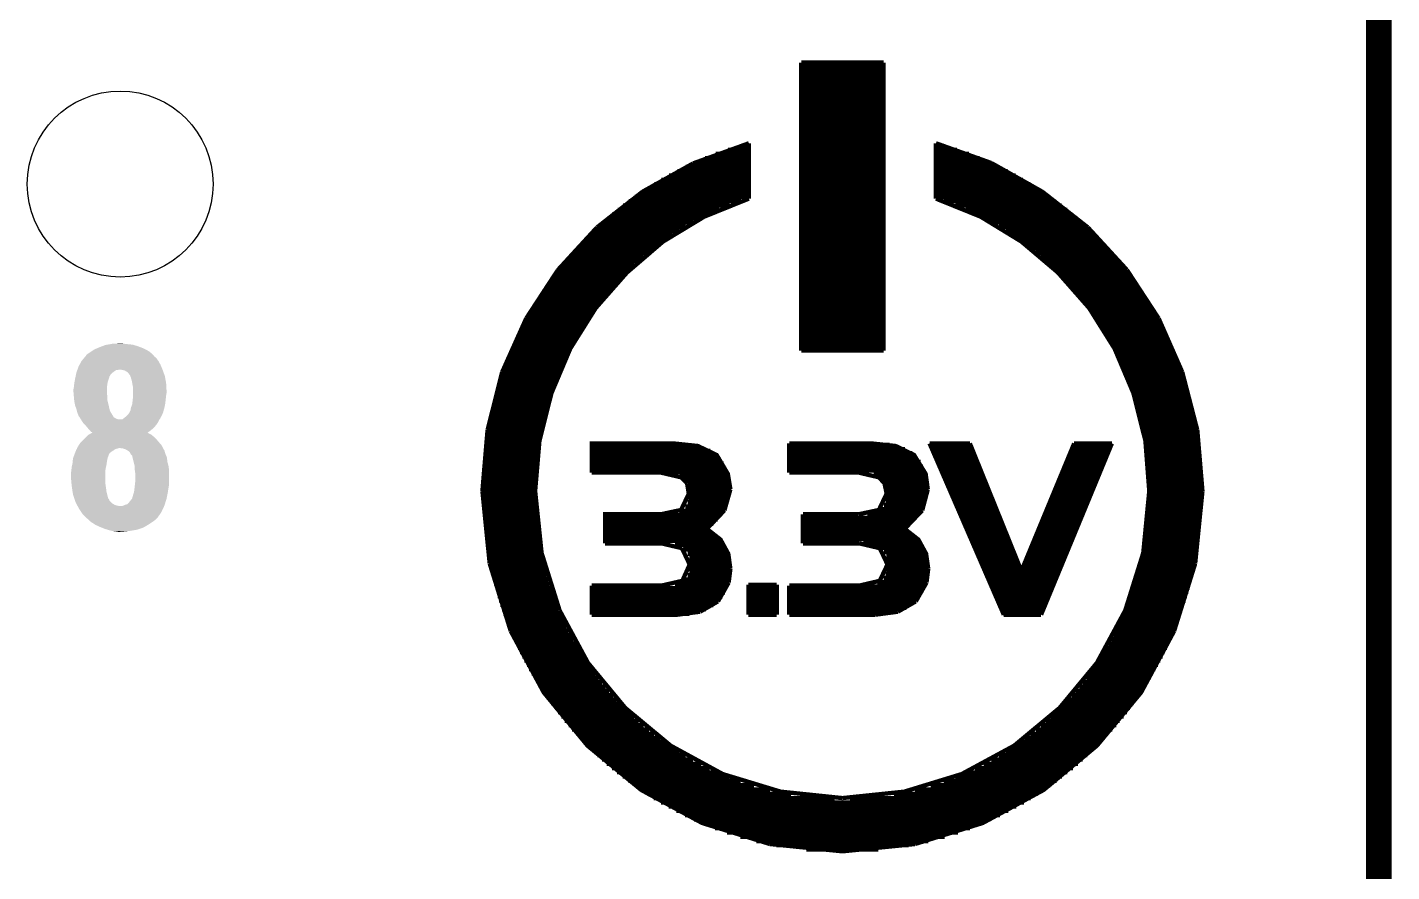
# Model space of a CAD drawing. Extents: x -1.3 to 24.2, y -3.9 to 53.4.
# Drawn here: x 16.13 to 24.21, y 19.13 to 24.13 of the extents above; entities that cross this region are included whole.
import ezdxf

# ---------------------------------------------------------------- set-up
doc = ezdxf.new("R2010")
doc.units = 0
doc.layers.get('0').update_dxf_attribs({"linetype": 'CONTINUOUS'})
for name, color, linetype in [('LIGHT_RANGER_14CLICK_V101_GKO', 10, 'CONTINUOUS'), ('LIGHT_RANGER_14CLICK_V101_GTO', 9, 'CONTINUOUS'), ('LIGHT_RANGER_14CLICK_V101_GTS', 11, 'CONTINUOUS')]:
    doc.layers.add(name, color=color, linetype=linetype)

# ---------------------------------------------------------------- blocks, each defined once
blk = doc.blocks.new('ROUND_46')
blk.add_circle((0, 0), 0.5499)

msp = doc.modelspace()

# ---------------------------------------------------------------- linework, layer by layer
at = {"layer": 'LIGHT_RANGER_14CLICK_V101_GKO', "const_width": 0.1524}
msp.add_lwpolyline([(24.13, -1.27), (24.13, 51.054)], dxfattribs=at)
at = {"layer": 'LIGHT_RANGER_14CLICK_V101_GTO', "const_width": 0.0254}
for points in [[(20.71116, 22.21484), (20.71116, 23.91918)], [(20.71116, 23.91918), (21.19884, 23.91918)], [(20.71116, 23.90902), (21.19884, 23.90902)], [(21.19884, 22.21484), (21.19884, 23.91918)], [(20.71116, 23.88362), (21.19884, 23.88362)], [(20.71116, 23.85822), (21.19884, 23.85822)], [(20.71116, 23.83282), (21.19884, 23.83282)], [(20.71116, 23.80742), (21.19884, 23.80742)], [(20.71116, 23.78202), (21.19884, 23.78202)], [(20.71116, 23.75662), (21.19884, 23.75662)], [(20.71116, 23.73122), (21.19884, 23.73122)], [(20.71116, 23.70582), (21.19884, 23.70582)], [(20.71116, 23.68042), (21.19884, 23.68042)], [(20.71116, 23.65502), (21.19884, 23.65502)], [(20.71116, 23.62962), (21.19884, 23.62962)], [(20.71116, 23.60422), (21.19884, 23.60422)], [(20.71116, 23.57882), (21.19884, 23.57882)], [(20.71116, 23.55342), (21.19884, 23.55342)], [(20.71116, 23.52802), (21.19884, 23.52802)], [(20.71116, 23.50262), (21.19884, 23.50262)], [(20.07108, 23.32228), (20.40128, 23.44166)], [(20.3581, 23.42896), (20.40128, 23.42896)], [(20.40128, 23.114), (20.40128, 23.44166)], [(20.71116, 23.47722), (21.19884, 23.47722)], [(20.71116, 23.45182), (21.19884, 23.45182)], [(20.71116, 23.42642), (21.19884, 23.42642)], [(21.50872, 23.114), (21.50872, 23.44166)], [(21.50872, 23.44166), (21.83638, 23.32482)], [(21.50872, 23.42896), (21.5519, 23.42896)], [(20.08124, 23.32736), (20.40128, 23.32736)], [(20.1422, 23.35276), (20.40128, 23.35276)], [(20.2057, 23.37816), (20.40128, 23.37816)], [(20.27682, 23.40356), (20.40128, 23.40356)], [(20.71116, 23.40102), (21.19884, 23.40102)], [(20.71116, 23.37562), (21.19884, 23.37562)], [(20.71116, 23.35022), (21.19884, 23.35022)], [(21.50872, 23.40356), (21.63318, 23.40356)], [(21.50872, 23.37816), (21.7043, 23.37816)], [(21.50872, 23.35276), (21.7678, 23.35276)], [(21.50872, 23.32736), (21.82622, 23.32736)], [(19.77136, 23.15464), (20.07108, 23.32228)], [(19.92884, 23.25116), (20.40128, 23.25116)], [(19.9771, 23.27656), (20.40128, 23.27656)], [(20.0279, 23.30196), (20.40128, 23.30196)], [(20.71116, 23.32482), (21.19884, 23.32482)], [(20.71116, 23.29942), (21.19884, 23.29942)], [(20.71116, 23.27402), (21.19884, 23.27402)], [(20.71116, 23.24862), (21.19884, 23.24862)], [(21.50872, 23.30196), (21.8821, 23.30196)], [(21.50872, 23.27656), (21.9329, 23.27656)], [(21.50872, 23.25116), (21.98116, 23.25116)], [(21.83638, 23.32482), (22.13864, 23.15464)], [(19.80184, 23.17496), (20.40128, 23.17496)], [(19.84248, 23.20036), (20.40128, 23.20036)], [(19.88312, 23.22576), (20.40128, 23.22576)], [(20.71116, 23.22322), (21.19884, 23.22322)], [(20.71116, 23.19782), (21.19884, 23.19782)], [(20.71116, 23.17242), (21.19884, 23.17242)], [(21.50872, 23.22576), (22.02434, 23.22576)], [(21.50872, 23.20036), (22.06752, 23.20036)], [(21.50872, 23.17496), (22.10816, 23.17496)], [(19.13636, 21.38426), (19.16176, 21.68144), (19.23288, 21.96338), (19.34464, 22.22754), (19.4945, 22.4663), (19.67992, 22.67712), (19.89328, 22.86), (20.13712, 23.00732), (20.40128, 23.114)], [(19.50212, 22.94382), (19.77136, 23.15464)], [(19.69008, 23.09876), (20.35556, 23.09876)], [(19.72564, 23.12416), (20.40128, 23.12416)], [(19.76374, 23.14956), (20.40128, 23.14956)], [(20.71116, 23.14702), (21.19884, 23.14702)], [(20.71116, 23.12162), (21.19884, 23.12162)], [(20.71116, 23.09622), (21.19884, 23.09622)], [(21.50872, 23.14956), (22.14626, 23.14956)], [(21.50872, 23.12416), (22.18436, 23.12416)], [(21.50872, 23.114), (21.77288, 23.00732), (22.01418, 22.86), (22.23008, 22.67712), (22.4155, 22.4663), (22.56536, 22.22754), (22.67712, 21.96338), (22.74824, 21.68144), (22.7711, 21.38426)], [(21.55444, 23.09876), (22.21738, 23.09876)], [(22.13864, 23.15464), (22.40788, 22.94382)], [(19.59356, 23.02256), (20.17014, 23.02256)], [(19.62404, 23.04796), (20.22602, 23.04796)], [(19.65706, 23.07336), (20.28698, 23.07336)], [(20.71116, 23.07082), (21.19884, 23.07082)], [(20.71116, 23.04542), (21.19884, 23.04542)], [(20.71116, 23.02002), (21.19884, 23.02002)], [(21.62302, 23.07336), (22.25294, 23.07336)], [(21.68398, 23.04796), (22.28596, 23.04796)], [(21.73986, 23.02256), (22.31644, 23.02256)], [(19.27098, 22.69236), (19.50212, 22.94382)], [(19.5072, 22.94636), (20.0279, 22.94636)], [(19.53514, 22.97176), (20.07108, 22.97176)], [(19.56308, 22.99716), (20.11934, 22.99716)], [(20.71116, 22.99462), (21.19884, 22.99462)], [(20.71116, 22.96922), (21.19884, 22.96922)], [(20.71116, 22.94382), (21.19884, 22.94382)], [(21.79066, 22.99716), (22.34692, 22.99716)], [(21.83638, 22.97176), (22.37486, 22.97176)], [(21.8821, 22.94636), (22.4028, 22.94636)], [(22.40788, 22.94382), (22.63902, 22.69236)], [(19.40306, 22.84476), (19.8755, 22.84476)], [(19.42846, 22.87016), (19.91106, 22.87016)], [(19.45386, 22.89556), (19.94662, 22.89556)], [(19.47926, 22.92096), (19.98726, 22.92096)], [(20.71116, 22.91842), (21.19884, 22.91842)], [(20.71116, 22.89302), (21.19884, 22.89302)], [(20.71116, 22.86762), (21.19884, 22.86762)], [(20.71116, 22.84222), (21.19884, 22.84222)], [(21.92274, 22.92096), (22.43074, 22.92096)], [(21.96084, 22.89556), (22.45614, 22.89556)], [(21.99894, 22.87016), (22.48154, 22.87016)], [(22.0345, 22.84476), (22.5044, 22.84476)], [(19.33448, 22.76856), (19.77898, 22.76856)], [(19.35734, 22.79396), (19.80946, 22.79396)], [(19.3802, 22.81936), (19.84248, 22.81936)], [(20.71116, 22.81682), (21.19884, 22.81682)], [(20.71116, 22.79142), (21.19884, 22.79142)], [(20.71116, 22.76602), (21.19884, 22.76602)], [(22.06752, 22.81936), (22.5298, 22.81936)], [(22.10054, 22.79396), (22.55266, 22.79396)], [(22.13102, 22.76856), (22.57552, 22.76856)], [(19.08302, 22.40534), (19.27098, 22.69236)], [(19.27352, 22.69236), (19.69516, 22.69236)], [(19.29384, 22.71776), (19.72056, 22.71776)], [(19.31416, 22.74316), (19.75104, 22.74316)], [(20.71116, 22.74062), (21.19884, 22.74062)], [(20.71116, 22.71522), (21.19884, 22.71522)], [(20.71116, 22.68982), (21.19884, 22.68982)], [(22.15896, 22.74316), (22.59584, 22.74316)], [(22.1869, 22.71776), (22.61616, 22.71776)], [(22.21484, 22.69236), (22.63648, 22.69236)], [(22.63902, 22.69236), (22.82698, 22.40534)], [(19.2151, 22.61616), (19.61896, 22.61616)], [(19.23288, 22.64156), (19.64436, 22.64156)], [(19.2532, 22.66696), (19.66976, 22.66696)], [(20.71116, 22.66442), (21.19884, 22.66442)], [(20.71116, 22.63902), (21.19884, 22.63902)], [(20.71116, 22.61362), (21.19884, 22.61362)], [(22.24024, 22.66696), (22.6568, 22.66696)], [(22.26564, 22.64156), (22.67458, 22.64156)], [(22.2885, 22.61616), (22.69236, 22.61616)], [(19.1643, 22.53996), (19.55292, 22.53996)], [(19.17954, 22.56536), (19.57578, 22.56536)], [(19.19732, 22.59076), (19.5961, 22.59076)], [(20.71116, 22.58822), (21.19884, 22.58822)], [(20.71116, 22.56282), (21.19884, 22.56282)], [(20.71116, 22.53742), (21.19884, 22.53742)], [(22.31136, 22.59076), (22.71014, 22.59076)], [(22.33422, 22.56536), (22.72792, 22.56536)], [(22.35708, 22.53996), (22.7457, 22.53996)], [(19.11604, 22.46376), (19.4945, 22.46376)], [(19.13128, 22.48916), (19.51228, 22.48916)], [(19.14652, 22.51456), (19.5326, 22.51456)], [(20.71116, 22.51202), (21.19884, 22.51202)], [(20.71116, 22.48662), (21.19884, 22.48662)], [(20.71116, 22.46122), (21.19884, 22.46122)], [(22.3774, 22.51456), (22.76094, 22.51456)], [(22.39772, 22.48916), (22.77618, 22.48916)], [(22.4155, 22.46376), (22.79142, 22.46376)], [(18.94078, 22.08784), (19.08302, 22.40534)], [(19.06016, 22.36216), (19.42338, 22.36216)], [(19.07286, 22.38756), (19.44116, 22.38756)], [(19.0881, 22.41296), (19.4564, 22.41296)], [(19.1008, 22.43836), (19.47418, 22.43836)], [(20.71116, 22.43582), (21.19884, 22.43582)], [(20.71116, 22.41042), (21.19884, 22.41042)], [(20.71116, 22.38502), (21.19884, 22.38502)], [(20.71116, 22.35962), (21.19884, 22.35962)], [(22.43328, 22.43836), (22.80666, 22.43836)], [(22.45106, 22.41296), (22.8219, 22.41296)], [(22.46884, 22.38756), (22.8346, 22.38756)], [(22.48662, 22.36216), (22.84984, 22.36216)], [(22.82698, 22.40534), (22.96668, 22.08784)], [(19.02206, 22.28596), (19.37766, 22.28596)], [(19.03476, 22.31136), (19.3929, 22.31136)], [(19.04746, 22.33676), (19.40814, 22.33676)], [(20.71116, 22.33422), (21.19884, 22.33422)], [(20.71116, 22.30882), (21.19884, 22.30882)], [(20.71116, 22.28342), (21.19884, 22.28342)], [(22.50186, 22.33676), (22.86254, 22.33676)], [(22.5171, 22.31136), (22.87524, 22.31136)], [(22.53234, 22.28596), (22.8854, 22.28596)], [(18.98904, 22.20976), (19.33702, 22.20976)], [(18.9992, 22.23516), (19.34972, 22.23516)], [(19.0119, 22.26056), (19.36242, 22.26056)], [(20.71116, 22.25802), (21.19884, 22.25802)], [(20.71116, 22.23262), (21.19884, 22.23262)], [(20.71116, 22.21484), (21.19884, 22.21484)], [(22.54758, 22.26056), (22.8981, 22.26056)], [(22.56028, 22.23516), (22.90826, 22.23516)], [(22.57298, 22.20976), (22.92096, 22.20976)], [(18.95856, 22.13356), (19.29892, 22.13356)], [(18.96872, 22.15896), (19.31162, 22.15896)], [(18.97888, 22.18436), (19.32432, 22.18436)], [(22.58568, 22.18436), (22.93112, 22.18436)], [(22.59838, 22.15896), (22.94128, 22.15896)], [(22.61108, 22.13356), (22.95144, 22.13356)], [(18.85442, 21.74494), (18.94078, 22.08784)], [(18.93062, 22.05736), (19.2659, 22.05736)], [(18.94078, 22.08276), (19.27606, 22.08276)], [(18.9484, 22.10816), (19.28876, 22.10816)], [(22.62124, 22.10816), (22.95906, 22.10816)], [(22.6314, 22.08276), (22.96922, 22.08276)], [(22.6441, 22.05736), (22.97684, 22.05736)], [(22.96668, 22.08784), (23.05558, 21.74494)], [(18.90014, 21.95576), (19.23034, 21.95576)], [(18.90776, 21.98116), (19.23796, 21.98116)], [(18.91538, 22.00656), (19.24812, 22.00656)], [(18.923, 22.03196), (19.25574, 22.03196)], [(22.65172, 22.03196), (22.987, 22.03196)], [(22.66188, 22.00656), (22.99462, 22.00656)], [(22.67204, 21.98116), (23.00224, 21.98116)], [(22.67966, 21.95576), (23.00986, 21.95576)], [(18.87982, 21.87956), (19.20494, 21.87956)], [(18.88744, 21.90496), (19.21256, 21.90496)], [(18.89252, 21.93036), (19.22018, 21.93036)], [(22.68728, 21.93036), (23.01494, 21.93036)], [(22.6949, 21.90496), (23.02256, 21.90496)], [(22.70252, 21.87956), (23.02764, 21.87956)], [(18.86458, 21.80336), (19.18716, 21.80336)], [(18.86966, 21.82876), (19.19224, 21.82876)], [(18.87474, 21.85416), (19.19986, 21.85416)], [(22.71014, 21.85416), (23.03526, 21.85416)], [(22.71776, 21.82876), (23.04034, 21.82876)], [(22.72284, 21.80336), (23.04542, 21.80336)], [(18.82394, 21.38426), (18.85442, 21.74494)], [(18.84934, 21.72716), (19.16938, 21.72716)], [(18.85442, 21.75256), (19.17446, 21.75256)], [(18.8595, 21.77796), (19.17954, 21.77796)], [(22.72792, 21.77796), (23.0505, 21.77796)], [(22.73554, 21.75256), (23.05558, 21.75256)], [(22.74062, 21.72716), (23.05812, 21.72716)], [(23.05558, 21.74494), (23.08606, 21.38426)], [(18.83918, 21.65096), (19.15668, 21.65096)], [(18.84172, 21.67636), (19.16176, 21.67636)], [(18.8468, 21.70176), (19.1643, 21.70176)], [(19.47164, 21.49348), (19.47164, 21.6662), (19.95424, 21.6662), (20.09902, 21.65096), (20.21078, 21.59762), (20.27682, 21.48586), (20.29206, 21.39442)], [(19.47164, 21.64842), (20.11172, 21.64842)], [(20.64004, 21.49348), (20.64004, 21.6662)], [(20.64004, 21.6662), (21.12518, 21.6662)], [(20.64004, 21.65858), (21.2344, 21.65858)], [(20.64004, 21.63318), (21.32584, 21.63318)], [(21.12518, 21.6662), (21.26996, 21.65096), (21.37918, 21.59762), (21.44776, 21.48586), (21.46046, 21.39442)], [(21.47062, 21.6662), (21.70938, 21.6662)], [(21.47062, 21.6662), (21.91004, 20.65274)], [(21.47824, 21.64842), (21.717, 21.64842)], [(21.70938, 21.6662), (22.01418, 20.91182), (22.3266, 21.6662)], [(22.13102, 20.65274), (22.55012, 21.6662)], [(22.31898, 21.64842), (22.54504, 21.64842)], [(22.3266, 21.6662), (22.55012, 21.6662)], [(22.74316, 21.70176), (23.0632, 21.70176)], [(22.74824, 21.67636), (23.06574, 21.67636)], [(22.75332, 21.65096), (23.07082, 21.65096)], [(18.83156, 21.57476), (19.14652, 21.57476)], [(18.8341, 21.60016), (19.14906, 21.60016)], [(18.83664, 21.62556), (19.15414, 21.62556)], [(19.47164, 21.62302), (20.17268, 21.62302)], [(19.47164, 21.59762), (20.21078, 21.59762)], [(19.47164, 21.57222), (20.23364, 21.57222)], [(20.64004, 21.60778), (21.36902, 21.60778)], [(20.64004, 21.58238), (21.39696, 21.58238)], [(20.64004, 21.55698), (21.41728, 21.55698)], [(21.4884, 21.62302), (21.72716, 21.62302)], [(21.49856, 21.59762), (21.73732, 21.59762)], [(21.51126, 21.57222), (21.74748, 21.57222)], [(22.28596, 21.57222), (22.51202, 21.57222)], [(22.29612, 21.59762), (22.52218, 21.59762)], [(22.30882, 21.62302), (22.53234, 21.62302)], [(22.75586, 21.62556), (23.07336, 21.62556)], [(22.7584, 21.60016), (23.0759, 21.60016)], [(22.76094, 21.57476), (23.07844, 21.57476)], [(18.82394, 21.47316), (19.1389, 21.47316)], [(18.82648, 21.52396), (19.14398, 21.52396)], [(18.82648, 21.49856), (19.14144, 21.49856)], [(18.82902, 21.54936), (19.14398, 21.54936)], [(19.47164, 21.54682), (20.25142, 21.54682)], [(19.47164, 21.52142), (20.26412, 21.52142)], [(19.47164, 21.49602), (20.27428, 21.49602)], [(19.47164, 21.49348), (19.88058, 21.49348)], [(19.88058, 21.49348), (19.99996, 21.46554)], [(19.99234, 21.47062), (20.2819, 21.47062)], [(20.64004, 21.53158), (21.42998, 21.53158)], [(20.64004, 21.50618), (21.44014, 21.50618)], [(20.64004, 21.49348), (21.05152, 21.49348)], [(21.05152, 21.49348), (21.1709, 21.46554)], [(21.14042, 21.48078), (21.44776, 21.48078)], [(21.52142, 21.54682), (21.75764, 21.54682)], [(21.53158, 21.52142), (21.7678, 21.52142)], [(21.54428, 21.49602), (21.77796, 21.49602)], [(21.55444, 21.47062), (21.78812, 21.47062)], [(22.24532, 21.47062), (22.46884, 21.47062)], [(22.25548, 21.49602), (22.48154, 21.49602)], [(22.26564, 21.52142), (22.4917, 21.52142)], [(22.2758, 21.54682), (22.50186, 21.54682)], [(22.76348, 21.54936), (23.08098, 21.54936)], [(22.76602, 21.52396), (23.08098, 21.52396)], [(22.76856, 21.49856), (23.08352, 21.49856)], [(22.76856, 21.47316), (23.08352, 21.47316)], [(18.82394, 21.44776), (19.1389, 21.44776)], [(18.82394, 21.42236), (19.1389, 21.42236)], [(18.82394, 21.39696), (19.13636, 21.39696)], [(19.99996, 21.46554), (20.03552, 21.42998)], [(20.02536, 21.44522), (20.28698, 21.44522)], [(20.03552, 21.42998), (20.04568, 21.36902)], [(20.03806, 21.41982), (20.28952, 21.41982)], [(20.04314, 21.39442), (20.29206, 21.39442)], [(20.2565, 21.26996), (20.29206, 21.39442)], [(21.1709, 21.46554), (21.20392, 21.42998)], [(21.18614, 21.45538), (21.45538, 21.45538)], [(21.20392, 21.42998), (21.45792, 21.42998)], [(21.20392, 21.42998), (21.21662, 21.36902)], [(21.21408, 21.40458), (21.46046, 21.40458)], [(21.42744, 21.26996), (21.46046, 21.39442)], [(21.5646, 21.44522), (21.79828, 21.44522)], [(21.5773, 21.41982), (21.80844, 21.41982)], [(21.58746, 21.39442), (21.8186, 21.39442)], [(22.2123, 21.39442), (22.43836, 21.39442)], [(22.225, 21.41982), (22.44852, 21.41982)], [(22.23516, 21.44522), (22.45868, 21.44522)], [(22.7711, 21.44776), (23.08606, 21.44776)], [(22.7711, 21.42236), (23.08606, 21.42236)], [(22.7711, 21.39696), (23.08606, 21.39696)], [(18.82394, 21.38426), (18.86712, 20.955)], [(18.82394, 21.37156), (19.13636, 21.37156)], [(18.82394, 21.34616), (19.1389, 21.34616)], [(18.82394, 21.32076), (19.1389, 21.32076)], [(19.13636, 21.38426), (19.17446, 21.0185)], [(19.88058, 21.2471), (19.99996, 21.2725), (20.04568, 21.36902)], [(20.03806, 21.31822), (20.27936, 21.31822)], [(20.04568, 21.36902), (20.28952, 21.36902)], [(20.04568, 21.34362), (20.28698, 21.34362)], [(21.05152, 21.2471), (21.1709, 21.2725), (21.21662, 21.36902)], [(21.21154, 21.32838), (21.45284, 21.32838)], [(21.21662, 21.37918), (21.46046, 21.37918)], [(21.21662, 21.35378), (21.45792, 21.35378)], [(21.59762, 21.36902), (21.82876, 21.36902)], [(21.61032, 21.34362), (21.83892, 21.34362)], [(21.62048, 21.31822), (21.84908, 21.31822)], [(22.18182, 21.31822), (22.40788, 21.31822)], [(22.19198, 21.34362), (22.41804, 21.34362)], [(22.20214, 21.36902), (22.4282, 21.36902)], [(22.73554, 21.0185), (22.7711, 21.38426)], [(22.7711, 21.37156), (23.08606, 21.37156)], [(22.7711, 21.34616), (23.08606, 21.34616)], [(22.7711, 21.32076), (23.08606, 21.32076)], [(23.04288, 20.955), (23.08606, 21.38426)], [(18.82394, 21.29536), (19.1389, 21.29536)], [(18.82648, 21.26996), (19.14144, 21.26996)], [(18.82648, 21.24456), (19.14398, 21.24456)], [(19.55038, 21.07438), (19.55038, 21.2471), (19.88058, 21.2471)], [(19.55038, 21.24202), (20.23618, 21.24202)], [(19.9898, 21.26742), (20.25396, 21.26742)], [(20.02536, 21.29282), (20.2692, 21.29282)], [(20.15236, 21.16074), (20.2565, 21.26996)], [(20.72132, 21.07438), (20.72132, 21.2471)], [(20.72132, 21.2471), (21.05152, 21.2471)], [(21.10232, 21.25218), (21.41474, 21.25218)], [(21.17598, 21.27758), (21.42998, 21.27758)], [(21.20138, 21.30298), (21.44268, 21.30298)], [(21.3233, 21.16074), (21.42744, 21.26996)], [(21.63064, 21.29282), (21.85924, 21.29282)], [(21.64334, 21.26742), (21.8694, 21.26742)], [(21.6535, 21.24202), (21.87956, 21.24202)], [(22.15134, 21.24202), (22.37486, 21.24202)], [(22.1615, 21.26742), (22.38502, 21.26742)], [(22.17166, 21.29282), (22.39518, 21.29282)], [(22.76602, 21.24456), (23.08098, 21.24456)], [(22.76856, 21.29536), (23.08352, 21.29536)], [(22.76856, 21.26996), (23.08352, 21.26996)], [(18.82902, 21.21916), (19.14398, 21.21916)], [(18.83156, 21.19376), (19.14652, 21.19376)], [(18.8341, 21.16836), (19.14906, 21.16836)], [(19.55038, 21.21662), (20.21586, 21.21662)], [(19.55038, 21.19122), (20.19046, 21.19122)], [(19.55038, 21.16582), (20.15998, 21.16582)], [(20.15236, 21.16074), (20.23364, 21.09724), (20.27936, 21.01342), (20.29206, 20.92452)], [(20.72132, 21.22678), (21.39442, 21.22678)], [(20.72132, 21.20138), (21.36902, 21.20138)], [(20.72132, 21.17598), (21.34108, 21.17598)], [(20.72132, 21.15058), (21.33854, 21.15058)], [(21.3233, 21.16074), (21.40458, 21.09724), (21.4503, 21.01342), (21.463, 20.92452)], [(21.66366, 21.21662), (21.88972, 21.21662)], [(21.67636, 21.19122), (21.90242, 21.19122)], [(21.68652, 21.16582), (21.91258, 21.16582)], [(22.11832, 21.16582), (22.34438, 21.16582)], [(22.12848, 21.19122), (22.35454, 21.19122)], [(22.14118, 21.21662), (22.3647, 21.21662)], [(22.7584, 21.16836), (23.0759, 21.16836)], [(22.76094, 21.19376), (23.07844, 21.19376)], [(22.76348, 21.21916), (23.08098, 21.21916)], [(18.83664, 21.14296), (19.15414, 21.14296)], [(18.83918, 21.11756), (19.15668, 21.11756)], [(18.84172, 21.09216), (19.16176, 21.09216)], [(18.8468, 21.06676), (19.1643, 21.06676)], [(19.55038, 21.14042), (20.18284, 21.14042)], [(19.55038, 21.11502), (20.21586, 21.11502)], [(19.55038, 21.08962), (20.24126, 21.08962)], [(19.55038, 21.07438), (19.88566, 21.07438)], [(19.88566, 21.07438), (20.00504, 21.04644)], [(20.72132, 21.12518), (21.3741, 21.12518)], [(20.72132, 21.09978), (21.40204, 21.09978)], [(20.72132, 21.07438), (21.0566, 21.07438)], [(21.0566, 21.07438), (21.17598, 21.04644)], [(21.07946, 21.07438), (21.42236, 21.07438)], [(21.69922, 21.14042), (21.92274, 21.14042)], [(21.70938, 21.11502), (21.9329, 21.11502)], [(21.71954, 21.08962), (21.94306, 21.08962)], [(22.08784, 21.08962), (22.31136, 21.08962)], [(22.098, 21.11502), (22.32152, 21.11502)], [(22.10816, 21.14042), (22.33168, 21.14042)], [(22.74316, 21.06676), (23.0632, 21.06676)], [(22.74824, 21.09216), (23.06574, 21.09216)], [(22.75332, 21.11756), (23.07082, 21.11756)], [(22.75586, 21.14296), (23.07336, 21.14296)], [(18.84934, 21.04136), (19.16938, 21.04136)], [(18.85442, 21.01596), (19.17446, 21.01596)], [(18.8595, 20.99056), (19.17954, 20.99056)], [(19.17446, 21.0185), (19.28114, 20.67814)], [(19.9644, 21.06422), (20.25904, 21.06422)], [(20.00504, 21.04644), (20.05076, 20.94992)], [(20.0152, 21.03882), (20.27174, 21.03882)], [(20.03806, 21.01342), (20.27936, 21.01342)], [(20.04822, 20.98802), (20.28698, 20.98802)], [(21.17344, 21.04898), (21.4376, 21.04898)], [(21.17598, 21.04644), (21.2217, 20.94992)], [(21.20138, 21.02358), (21.44776, 21.02358)], [(21.21408, 20.99818), (21.45538, 20.99818)], [(21.73224, 21.06422), (21.95322, 21.06422)], [(21.7424, 21.03882), (21.96338, 21.03882)], [(21.75256, 21.01342), (21.97354, 21.01342)], [(21.76526, 20.98802), (21.9837, 20.98802)], [(22.04466, 20.98802), (22.26818, 20.98802)], [(22.05736, 21.01342), (22.28088, 21.01342)], [(22.06752, 21.03882), (22.29104, 21.03882)], [(22.07768, 21.06422), (22.3012, 21.06422)], [(22.62886, 20.67814), (22.73554, 21.0185)], [(22.72792, 20.99056), (23.0505, 20.99056)], [(22.73554, 21.01596), (23.05558, 21.01596)], [(22.74062, 21.04136), (23.05812, 21.04136)], [(18.86458, 20.96516), (19.18716, 20.96516)], [(18.86712, 20.955), (18.99158, 20.55622)], [(18.86966, 20.93976), (19.19224, 20.93976)], [(18.87474, 20.91436), (19.19986, 20.91436)], [(19.47164, 20.82546), (19.88566, 20.82546), (20.00758, 20.8534), (20.05076, 20.94992)], [(20.04822, 20.91182), (20.29206, 20.91182)], [(20.05076, 20.96262), (20.28952, 20.96262)], [(20.05076, 20.93722), (20.29206, 20.93722)], [(20.2819, 20.84324), (20.29206, 20.92452)], [(21.0566, 20.82546), (21.17598, 20.8534), (21.2217, 20.94992)], [(21.21916, 20.97278), (21.46046, 20.97278)], [(21.21916, 20.92198), (21.463, 20.92198)], [(21.2217, 20.94738), (21.463, 20.94738)], [(21.45284, 20.84324), (21.463, 20.92452)], [(21.77542, 20.96262), (21.99386, 20.96262)], [(21.78558, 20.93722), (22.00402, 20.93722)], [(21.79828, 20.91182), (22.01418, 20.91182)], [(22.01418, 20.91182), (22.2377, 20.91182)], [(22.02434, 20.93722), (22.24786, 20.93722)], [(22.0345, 20.96262), (22.25802, 20.96262)], [(22.71014, 20.91436), (23.03526, 20.91436)], [(22.71776, 20.93976), (23.04034, 20.93976)], [(22.72284, 20.96516), (23.04542, 20.96516)], [(22.91842, 20.55622), (23.04288, 20.955)], [(18.87982, 20.88896), (19.20494, 20.88896)], [(18.88744, 20.86356), (19.21256, 20.86356)], [(18.89252, 20.83816), (19.22018, 20.83816)], [(19.47164, 20.65274), (19.47164, 20.82546)], [(19.9644, 20.83562), (20.27936, 20.83562)], [(20.01774, 20.86102), (20.28698, 20.86102)], [(20.03806, 20.88642), (20.29206, 20.88642)], [(20.2184, 20.73148), (20.2819, 20.84324)], [(20.39874, 20.83054), (20.56638, 20.83054)], [(20.39874, 20.65274), (20.39874, 20.83054)], [(20.56638, 20.65274), (20.56638, 20.83054)], [(20.64004, 20.65274), (20.64004, 20.82546)], [(20.64004, 20.82546), (21.0566, 20.82546)], [(21.16074, 20.84578), (21.45284, 20.84578)], [(21.19884, 20.87118), (21.45792, 20.87118)], [(21.21154, 20.89658), (21.463, 20.89658)], [(21.38934, 20.73148), (21.45284, 20.84324)], [(21.80844, 20.88642), (22.22754, 20.88642)], [(21.8186, 20.86102), (22.21738, 20.86102)], [(21.8313, 20.83562), (22.20468, 20.83562)], [(22.68728, 20.83816), (23.01494, 20.83816)], [(22.6949, 20.86356), (23.02256, 20.86356)], [(22.70252, 20.88896), (23.02764, 20.88896)], [(18.90014, 20.81276), (19.23034, 20.81276)], [(18.90776, 20.78736), (19.23796, 20.78736)], [(18.91538, 20.76196), (19.24812, 20.76196)], [(19.47164, 20.81022), (20.27174, 20.81022)], [(19.47164, 20.78482), (20.25904, 20.78482)], [(19.47164, 20.75942), (20.2438, 20.75942)], [(20.39874, 20.81022), (20.56638, 20.81022)], [(20.39874, 20.78482), (20.56638, 20.78482)], [(20.39874, 20.75942), (20.56638, 20.75942)], [(20.64004, 20.82038), (21.44522, 20.82038)], [(20.64004, 20.79498), (21.43506, 20.79498)], [(20.64004, 20.76958), (21.41982, 20.76958)], [(20.64004, 20.74418), (21.3995, 20.74418)], [(21.84146, 20.81022), (22.19452, 20.81022)], [(21.85162, 20.78482), (22.18436, 20.78482)], [(21.86432, 20.75942), (22.1742, 20.75942)], [(22.66188, 20.76196), (22.99462, 20.76196)], [(22.67204, 20.78736), (23.00224, 20.78736)], [(22.67966, 20.81276), (23.00986, 20.81276)], [(18.923, 20.73656), (19.25574, 20.73656)], [(18.93062, 20.71116), (19.2659, 20.71116)], [(18.94078, 20.68576), (19.27606, 20.68576)], [(19.28114, 20.67814), (19.44878, 20.36826)], [(19.47164, 20.73402), (20.22094, 20.73402)], [(19.47164, 20.70862), (20.19046, 20.70862)], [(19.47164, 20.68322), (20.14474, 20.68322)], [(19.9771, 20.65274), (20.11172, 20.67052)], [(20.11172, 20.67052), (20.2184, 20.73148)], [(20.39874, 20.73402), (20.56638, 20.73402)], [(20.39874, 20.70862), (20.56638, 20.70862)], [(20.39874, 20.68322), (20.56638, 20.68322)], [(20.64004, 20.71878), (21.37156, 20.71878)], [(20.64004, 20.69338), (21.33346, 20.69338)], [(20.64004, 20.66798), (21.26742, 20.66798)], [(21.14804, 20.65274), (21.28266, 20.67052)], [(21.28266, 20.67052), (21.38934, 20.73148)], [(21.87448, 20.73402), (22.16404, 20.73402)], [(21.88464, 20.70862), (22.15388, 20.70862)], [(21.89734, 20.68322), (22.14372, 20.68322)], [(22.46122, 20.36826), (22.62886, 20.67814)], [(22.6314, 20.68576), (22.96922, 20.68576)], [(22.6441, 20.71116), (22.97684, 20.71116)], [(22.65172, 20.73656), (22.987, 20.73656)], [(18.9484, 20.66036), (19.28876, 20.66036)], [(18.95856, 20.63496), (19.29892, 20.63496)], [(18.96872, 20.60956), (19.31162, 20.60956)], [(18.97888, 20.58416), (19.32178, 20.58416)], [(19.47164, 20.65782), (20.04822, 20.65782)], [(19.47164, 20.65274), (19.9771, 20.65274)], [(20.39874, 20.65782), (20.56638, 20.65782)], [(20.39874, 20.65274), (20.56638, 20.65274)], [(20.64004, 20.65274), (21.14804, 20.65274)], [(21.9075, 20.65782), (22.13102, 20.65782)], [(21.91004, 20.65274), (22.13102, 20.65274)], [(22.58568, 20.58416), (22.93112, 20.58416)], [(22.59838, 20.60956), (22.94128, 20.60956)], [(22.61108, 20.63496), (22.95144, 20.63496)], [(22.62124, 20.66036), (22.95906, 20.66036)], [(18.98904, 20.55876), (19.33448, 20.55876)], [(18.99158, 20.55622), (19.18716, 20.193), (19.44624, 19.87804), (19.76374, 19.61642), (20.12442, 19.42084), (20.52574, 19.29638)], [(18.9992, 20.53336), (19.34972, 20.53336)], [(19.0119, 20.50796), (19.36242, 20.50796)], [(21.38426, 19.29638), (21.78558, 19.42084), (22.14626, 19.61642), (22.46122, 19.87804), (22.72284, 20.193), (22.91842, 20.55622)], [(22.54758, 20.50796), (22.8981, 20.50796)], [(22.56028, 20.53336), (22.9108, 20.53336)], [(22.57298, 20.55876), (22.92096, 20.55876)], [(19.02206, 20.48256), (19.37766, 20.48256)], [(19.03476, 20.45716), (19.3929, 20.45716)], [(19.04746, 20.43176), (19.40814, 20.43176)], [(22.50186, 20.43176), (22.86254, 20.43176)], [(22.5171, 20.45716), (22.87524, 20.45716)], [(22.53234, 20.48256), (22.88794, 20.48256)], [(19.06016, 20.40636), (19.42338, 20.40636)], [(19.07286, 20.38096), (19.43862, 20.38096)], [(19.0881, 20.35556), (19.4564, 20.35556)], [(19.44878, 20.36826), (19.66976, 20.10156)], [(22.24024, 20.10156), (22.46122, 20.36826)], [(22.4536, 20.35556), (22.8219, 20.35556)], [(22.46884, 20.38096), (22.83714, 20.38096)], [(22.48662, 20.40636), (22.84984, 20.40636)], [(19.1008, 20.33016), (19.47418, 20.33016)], [(19.11604, 20.30476), (19.49196, 20.30476)], [(19.13128, 20.27936), (19.51228, 20.27936)], [(22.39772, 20.27936), (22.77872, 20.27936)], [(22.4155, 20.30476), (22.79396, 20.30476)], [(22.43582, 20.33016), (22.80666, 20.33016)], [(19.14652, 20.25396), (19.5326, 20.25396)], [(19.1643, 20.22856), (19.55292, 20.22856)], [(19.17954, 20.20316), (19.57324, 20.20316)], [(19.19732, 20.17776), (19.5961, 20.17776)], [(22.3139, 20.17776), (22.71268, 20.17776)], [(22.33422, 20.20316), (22.73046, 20.20316)], [(22.35708, 20.22856), (22.7457, 20.22856)], [(22.3774, 20.25396), (22.76094, 20.25396)], [(19.2151, 20.15236), (19.61896, 20.15236)], [(19.23288, 20.12696), (19.64436, 20.12696)], [(19.2532, 20.10156), (19.66722, 20.10156)], [(19.66976, 20.10156), (19.939, 19.87804)], [(21.971, 19.87804), (22.24024, 20.10156)], [(22.24024, 20.10156), (22.6568, 20.10156)], [(22.26564, 20.12696), (22.67712, 20.12696)], [(22.2885, 20.15236), (22.6949, 20.15236)], [(19.27098, 20.07616), (19.69516, 20.07616)], [(19.2913, 20.05076), (19.72056, 20.05076)], [(19.31162, 20.02536), (19.7485, 20.02536)], [(22.15896, 20.02536), (22.59584, 20.02536)], [(22.1869, 20.05076), (22.6187, 20.05076)], [(22.21484, 20.07616), (22.63902, 20.07616)], [(19.33448, 19.99996), (19.77898, 19.99996)], [(19.3548, 19.97456), (19.80946, 19.97456)], [(19.37766, 19.94916), (19.83994, 19.94916)], [(22.06752, 19.94916), (22.5298, 19.94916)], [(22.10054, 19.97456), (22.55266, 19.97456)], [(22.13102, 19.99996), (22.57552, 19.99996)], [(19.40306, 19.92376), (19.8755, 19.92376)], [(19.42592, 19.89836), (19.91106, 19.89836)], [(19.45132, 19.87296), (19.94662, 19.87296)], [(19.939, 19.87804), (20.24634, 19.7104)], [(21.66112, 19.7104), (21.971, 19.87804)], [(21.96338, 19.87296), (22.45868, 19.87296)], [(21.99894, 19.89836), (22.48408, 19.89836)], [(22.0345, 19.92376), (22.50694, 19.92376)], [(19.47672, 19.84756), (19.98726, 19.84756)], [(19.50466, 19.82216), (20.0279, 19.82216)], [(19.5326, 19.79676), (20.07108, 19.79676)], [(21.83638, 19.79676), (22.3774, 19.79676)], [(21.8821, 19.82216), (22.40534, 19.82216)], [(21.92274, 19.84756), (22.43074, 19.84756)], [(19.56054, 19.77136), (20.11934, 19.77136)], [(19.59102, 19.74596), (20.17014, 19.74596)], [(19.6215, 19.72056), (20.22602, 19.72056)], [(19.65452, 19.69516), (20.28698, 19.69516)], [(20.24634, 19.7104), (20.58924, 19.60626)], [(21.32076, 19.60626), (21.66112, 19.7104)], [(21.62302, 19.69516), (22.25548, 19.69516)], [(21.68398, 19.72056), (22.28596, 19.72056)], [(21.73986, 19.74596), (22.31898, 19.74596)], [(21.79066, 19.77136), (22.34946, 19.77136)], [(19.68754, 19.66976), (20.35302, 19.66976)], [(19.7231, 19.64436), (20.43176, 19.64436)], [(19.75866, 19.61896), (20.52574, 19.61896)], [(21.38426, 19.61896), (22.1488, 19.61896)], [(21.47824, 19.64436), (22.1869, 19.64436)], [(21.55444, 19.66976), (22.22246, 19.66976)], [(19.7993, 19.59356), (20.6502, 19.59356)], [(19.8374, 19.56816), (20.90928, 19.56816)], [(19.88058, 19.54276), (22.02942, 19.54276)], [(20.58924, 19.60626), (20.955, 19.56816)], [(20.955, 19.56816), (21.32076, 19.60626)], [(21.00072, 19.56816), (22.07006, 19.56816)], [(21.2598, 19.59356), (22.1107, 19.59356)], [(19.9263, 19.51736), (21.9837, 19.51736)], [(19.97202, 19.49196), (21.93798, 19.49196)], [(20.02282, 19.46656), (21.88718, 19.46656)], [(20.07616, 19.44116), (21.8313, 19.44116)], [(20.13712, 19.41576), (21.77288, 19.41576)], [(20.20062, 19.39036), (21.70938, 19.39036)], [(20.27174, 19.36496), (21.63826, 19.36496)], [(20.35048, 19.33956), (21.55952, 19.33956)], [(20.44446, 19.31416), (21.463, 19.31416)], [(20.52574, 19.29638), (20.955, 19.2532), (21.38426, 19.29638)], [(20.56384, 19.28876), (21.34616, 19.28876)], [(20.74164, 19.26336), (21.16836, 19.26336)]]:
    msp.add_lwpolyline(points, dxfattribs=at)
at = {"layer": 'LIGHT_RANGER_14CLICK_V101_GTO'}
for points in [[(16.48968, 22.19706), (16.508726, 22.209758), (16.866868, 22.19706), (16.852898, 22.209758)], [(16.508726, 22.209758), (16.527778, 22.22246), (16.852898, 22.209758), (16.829316, 22.22246)], [(16.527778, 22.22246), (16.53997, 22.22754), (16.829316, 22.22246), (16.819882, 22.22754)], [(16.53997, 22.22754), (16.55826, 22.23516), (16.819882, 22.22754), (16.800072, 22.23516)], [(16.55826, 22.23516), (16.571474, 22.240242), (16.800072, 22.23516), (16.78686, 22.240242)], [(16.571474, 22.240242), (16.591282, 22.24786), (16.78686, 22.240242), (16.7621, 22.24786)], [(16.591282, 22.24786), (16.605674, 22.2504), (16.7621, 22.24786), (16.753842, 22.2504)], [(16.605674, 22.2504), (16.620066, 22.25294), (16.753842, 22.2504), (16.7259, 22.25294)], [(16.620066, 22.25294), (16.63446, 22.25548), (16.7259, 22.25294), (16.703042, 22.25548)], [(16.63446, 22.25548), (16.680178, 22.25802), (16.703042, 22.25548), (16.692882, 22.25802)], [(16.4338, 22.120862), (16.43927, 22.13102), (16.923174, 22.120862), (16.91894, 22.13102)], [(16.43927, 22.13102), (16.45158, 22.153876), (16.91894, 22.13102), (16.906246, 22.153876)], [(16.45158, 22.153876), (16.451582, 22.15388), (16.906246, 22.153876), (16.906242, 22.15388)], [(16.451582, 22.15388), (16.466394, 22.171658), (16.906242, 22.15388), (16.893542, 22.171658)], [(16.466394, 22.171658), (16.472746, 22.179282), (16.893542, 22.171658), (16.883384, 22.179282)], [(16.472746, 22.179282), (16.476974, 22.184356), (16.883384, 22.179282), (16.880842, 22.184356)], [(16.476974, 22.184356), (16.476982, 22.184364), (16.880842, 22.184356), (16.880834, 22.184364)], [(16.476982, 22.184364), (16.479524, 22.189438), (16.880834, 22.184364), (16.875252, 22.189438)], [(16.479524, 22.189438), (16.48968, 22.19706), (16.875252, 22.189438), (16.866868, 22.19706)], [(16.409784, 22.029422), (16.41348, 22.04974), (16.606522, 22.029422), (16.61329, 22.04974)], [(16.41348, 22.04974), (16.414024, 22.05228), (16.61329, 22.04974), (16.614138, 22.05228)], [(16.414024, 22.05228), (16.416202, 22.062442), (16.614138, 22.05228), (16.616684, 22.062442)], [(16.416202, 22.062442), (16.416746, 22.064986), (16.616684, 22.062442), (16.61922, 22.064986)], [(16.416746, 22.064986), (16.41729, 22.067524), (16.61922, 22.064986), (16.619224, 22.067524)], [(16.41729, 22.067524), (16.420012, 22.080222), (16.619224, 22.067524), (16.629382, 22.080222)], [(16.420012, 22.080222), (16.421102, 22.0853), (16.629382, 22.080222), (16.636152, 22.0853)], [(16.421102, 22.0853), (16.424728, 22.09546), (16.636152, 22.0853), (16.6497, 22.09546)], [(16.424728, 22.09546), (16.426542, 22.10054), (16.6497, 22.09546), (16.657324, 22.10054)], [(16.426542, 22.10054), (16.426544, 22.100542), (16.657324, 22.10054), (16.667482, 22.100542)], [(16.426544, 22.100542), (16.42745, 22.10308), (16.667482, 22.100542), (16.675104, 22.10308)], [(16.42745, 22.10308), (16.4338, 22.120862), (16.930582, 22.10308), (16.923174, 22.120862)], [(16.69288, 22.10054), (16.680178, 22.10308), (16.93164, 22.10054), (16.930582, 22.10308)], [(16.705582, 22.098), (16.69288, 22.10054), (16.932548, 22.098), (16.93164, 22.10054)], [(16.72336, 22.087836), (16.705582, 22.098), (16.936178, 22.087836), (16.932548, 22.098)], [(16.73352, 22.07514), (16.72336, 22.087836), (16.940712, 22.07514), (16.936178, 22.087836)], [(16.7386, 22.070054), (16.73352, 22.07514), (16.942528, 22.070054), (16.940712, 22.07514)], [(16.738602, 22.067516), (16.7386, 22.070054), (16.943434, 22.067516), (16.942528, 22.070054)], [(16.739618, 22.064978), (16.738602, 22.067516), (16.94434, 22.064978), (16.943434, 22.067516)], [(16.743682, 22.05482), (16.739618, 22.064978), (16.946246, 22.05482), (16.94434, 22.064978)], [(16.74876, 22.037042), (16.743682, 22.05482), (16.94958, 22.037042), (16.946246, 22.05482)], [(16.40332, 21.986242), (16.40535, 21.9964), (16.60144, 21.986242), (16.60144, 21.9964)], [(16.40332, 21.973538), (16.40332, 21.986242), (16.60144, 21.973538), (16.60144, 21.986242)], [(16.40438, 21.960842), (16.40332, 21.973538), (16.60144, 21.960842), (16.60144, 21.973538)], [(16.40535, 21.9964), (16.40586, 21.99894), (16.60144, 21.9964), (16.601802, 21.99894)], [(16.40586, 21.99894), (16.407552, 22.01418), (16.601802, 21.99894), (16.60398, 22.01418)], [(16.407552, 22.01418), (16.4084, 22.0218), (16.60398, 22.01418), (16.60525, 22.0218)], [(16.4084, 22.0218), (16.409784, 22.029422), (16.60525, 22.0218), (16.606522, 22.029422)], [(16.75107, 22.02434), (16.74876, 22.037042), (16.95196, 22.02434), (16.94958, 22.037042)], [(16.75384, 22.0091), (16.75107, 22.02434), (16.952808, 22.0091), (16.95196, 22.02434)], [(16.75638, 21.996398), (16.75384, 22.0091), (16.953514, 21.996398), (16.952808, 22.0091)], [(16.75638, 21.978622), (16.75638, 21.996398), (16.9545, 21.978622), (16.953514, 21.996398)], [(16.75638, 21.963378), (16.75638, 21.978622), (16.9545, 21.963378), (16.9545, 21.978622)], [(16.405438, 21.948142), (16.40438, 21.960842), (16.60398, 21.948142), (16.60144, 21.960842)], [(16.40586, 21.94306), (16.405438, 21.948142), (16.60398, 21.94306), (16.60398, 21.948142)], [(16.407708, 21.922742), (16.40586, 21.94306), (16.60398, 21.922742), (16.60398, 21.94306)], [(16.4084, 21.91512), (16.407708, 21.922742), (16.605886, 21.91512), (16.60398, 21.922742)], [(16.412974, 21.89226), (16.4084, 21.91512), (16.6116, 21.89226), (16.605886, 21.91512)], [(16.41348, 21.889722), (16.412974, 21.89226), (16.612186, 21.889722), (16.6116, 21.89226)], [(16.421098, 21.869402), (16.41348, 21.889722), (16.616874, 21.869402), (16.612186, 21.889722)], [(16.74368, 21.87702), (16.751298, 21.897336), (16.9418, 21.87702), (16.945862, 21.897336)], [(16.751298, 21.897336), (16.751862, 21.902422), (16.945862, 21.897336), (16.94688, 21.902422)], [(16.751862, 21.902422), (16.75384, 21.9202), (16.94688, 21.902422), (16.948854, 21.9202)], [(16.75384, 21.9202), (16.75638, 21.9456), (16.948854, 21.9202), (16.951676, 21.9456)], [(16.75638, 21.948142), (16.75638, 21.963378), (16.95196, 21.948142), (16.9545, 21.963378)], [(16.75638, 21.9456), (16.75638, 21.948142), (16.951676, 21.9456), (16.95196, 21.948142)], [(16.42364, 21.859242), (16.421098, 21.869402), (16.619218, 21.859242), (16.616874, 21.869402)], [(16.42618, 21.849082), (16.42364, 21.859242), (16.625314, 21.849082), (16.619218, 21.859242)], [(16.43126, 21.83638), (16.42618, 21.849082), (16.632936, 21.83638), (16.625314, 21.849082)], [(16.4338, 21.828764), (16.43126, 21.83638), (16.637506, 21.828764), (16.632936, 21.83638)], [(16.436338, 21.826222), (16.4338, 21.828764), (16.63903, 21.826222), (16.637506, 21.828764)], [(16.439512, 21.821144), (16.436338, 21.826222), (16.642076, 21.821144), (16.63903, 21.826222)], [(16.444278, 21.81352), (16.439512, 21.821144), (16.654778, 21.81352), (16.642076, 21.821144)], [(16.447452, 21.808442), (16.444278, 21.81352), (16.667476, 21.808442), (16.654778, 21.81352)], [(16.447454, 21.80844), (16.447452, 21.808442), (16.692876, 21.80844), (16.667476, 21.808442)], [(16.449042, 21.805898), (16.447454, 21.80844), (16.91132, 21.805898), (16.913224, 21.80844)], [(16.458568, 21.790658), (16.449042, 21.805898), (16.903698, 21.790658), (16.91132, 21.805898)], [(16.692876, 21.80844), (16.703036, 21.816058), (16.913224, 21.80844), (16.918938, 21.816058)], [(16.703036, 21.816058), (16.70304, 21.81606), (16.918938, 21.816058), (16.918938, 21.81606)], [(16.70304, 21.81606), (16.712178, 21.823676), (16.918938, 21.81606), (16.92148, 21.823676)], [(16.712178, 21.823676), (16.715234, 21.826222), (16.92148, 21.823676), (16.924018, 21.826222)], [(16.715234, 21.826222), (16.71828, 21.82876), (16.924018, 21.826222), (16.925146, 21.82876)], [(16.71828, 21.82876), (16.725898, 21.83638), (16.925146, 21.82876), (16.928534, 21.83638)], [(16.725898, 21.83638), (16.733518, 21.84654), (16.928534, 21.83638), (16.93305, 21.84654)], [(16.733518, 21.84654), (16.734786, 21.849078), (16.93305, 21.84654), (16.93418, 21.849078)], [(16.734786, 21.849078), (16.741138, 21.861778), (16.93418, 21.849078), (16.937642, 21.861778)], [(16.741138, 21.861778), (16.74368, 21.877018), (16.937642, 21.861778), (16.941798, 21.877018)], [(16.74368, 21.877018), (16.74368, 21.87702), (16.941798, 21.877018), (16.9418, 21.87702)], [(16.46174, 21.785582), (16.458568, 21.790658), (16.900314, 21.785582), (16.903698, 21.790658)], [(16.471904, 21.775418), (16.46174, 21.785582), (16.89354, 21.775418), (16.900314, 21.785582)], [(16.476982, 21.770338), (16.471904, 21.775418), (16.889184, 21.770338), (16.89354, 21.775418)], [(16.487566, 21.757638), (16.476982, 21.770338), (16.878298, 21.757638), (16.889184, 21.770338)], [(16.48968, 21.7551), (16.487566, 21.757638), (16.875252, 21.7551), (16.878298, 21.757638)], [(16.499838, 21.74494), (16.48968, 21.7551), (16.86306, 21.74494), (16.875252, 21.7551)], [(16.492222, 21.717002), (16.51048, 21.727158), (16.865594, 21.717002), (16.845284, 21.727158)], [(16.50746, 21.734784), (16.499838, 21.74494), (16.849548, 21.734784), (16.86306, 21.74494)], [(16.515062, 21.732244), (16.50746, 21.734784), (16.84617, 21.732244), (16.849548, 21.734784)], [(16.51048, 21.727158), (16.515014, 21.72968), (16.845284, 21.727158), (16.84276, 21.72968)], [(16.515014, 21.72968), (16.51508, 21.729716), (16.84276, 21.72968), (16.842806, 21.729716)], [(16.51508, 21.729716), (16.515062, 21.732244), (16.842806, 21.729716), (16.84617, 21.732244)], [(16.42618, 21.640802), (16.433794, 21.653496), (16.932912, 21.640802), (16.926562, 21.653496)], [(16.433794, 21.653496), (16.433798, 21.6535), (16.926562, 21.653496), (16.92656, 21.6535)], [(16.433798, 21.6535), (16.443962, 21.668742), (16.92656, 21.6535), (16.913496, 21.668742)], [(16.443962, 21.668742), (16.4465, 21.67128), (16.913496, 21.668742), (16.91132, 21.67128)], [(16.4465, 21.67128), (16.46682, 21.6916), (16.91132, 21.67128), (16.89354, 21.6916)], [(16.46682, 21.6916), (16.479522, 21.704302), (16.89354, 21.6916), (16.880838, 21.704302)], [(16.479522, 21.704302), (16.49222, 21.717), (16.880838, 21.704302), (16.865596, 21.717)], [(16.49222, 21.717), (16.492222, 21.717002), (16.865596, 21.717), (16.865594, 21.717002)], [(16.398932, 21.556978), (16.400782, 21.577302), (16.60144, 21.556978), (16.605504, 21.577302)], [(16.400782, 21.577302), (16.402628, 21.582382), (16.605504, 21.577302), (16.606522, 21.582382)], [(16.402628, 21.582382), (16.404476, 21.587464), (16.606522, 21.582382), (16.60906, 21.587464)], [(16.404476, 21.587464), (16.4054, 21.590004), (16.60906, 21.587464), (16.609062, 21.590004)], [(16.4054, 21.590004), (16.41094, 21.60524), (16.609062, 21.590004), (16.615594, 21.60524)], [(16.41094, 21.60524), (16.411956, 21.607782), (16.615594, 21.60524), (16.616684, 21.607782)], [(16.411956, 21.607782), (16.416022, 21.617942), (16.616684, 21.607782), (16.629382, 21.617942)], [(16.416022, 21.617942), (16.41907, 21.62556), (16.629382, 21.617942), (16.64208, 21.62556)], [(16.41907, 21.62556), (16.421104, 21.630638), (16.64208, 21.62556), (16.64885, 21.630638)], [(16.421104, 21.630638), (16.423638, 21.633182), (16.64885, 21.630638), (16.652242, 21.633182)], [(16.423638, 21.633182), (16.42364, 21.633184), (16.652242, 21.633182), (16.65225, 21.633184)], [(16.42364, 21.633184), (16.424486, 21.635722), (16.65225, 21.633184), (16.66494, 21.635722)], [(16.424486, 21.635722), (16.425332, 21.63826), (16.66494, 21.635722), (16.672564, 21.63826)], [(16.425332, 21.63826), (16.42618, 21.640802), (16.934182, 21.63826), (16.932912, 21.640802)], [(16.697962, 21.635718), (16.680178, 21.63826), (16.935454, 21.635718), (16.934182, 21.63826)], [(16.713202, 21.63064), (16.697962, 21.635718), (16.937994, 21.63064), (16.935454, 21.635718)], [(16.717432, 21.628102), (16.713202, 21.63064), (16.939262, 21.628102), (16.937994, 21.63064)], [(16.721678, 21.625554), (16.717432, 21.628102), (16.941802, 21.625554), (16.939262, 21.628102)], [(16.7259, 21.62302), (16.721678, 21.625554), (16.942436, 21.62302), (16.941802, 21.625554)], [(16.736052, 21.615402), (16.7259, 21.62302), (16.94434, 21.615402), (16.942436, 21.62302)], [(16.736062, 21.615394), (16.736052, 21.615402), (16.944344, 21.615394), (16.94434, 21.615402)], [(16.741142, 21.605238), (16.736062, 21.615394), (16.947728, 21.605238), (16.944344, 21.615394)], [(16.744526, 21.600162), (16.741142, 21.605238), (16.94942, 21.600162), (16.947728, 21.605238)], [(16.746222, 21.597618), (16.744526, 21.600162), (16.95051, 21.597618), (16.94942, 21.600162)], [(16.7513, 21.592534), (16.746222, 21.597618), (16.95269, 21.592534), (16.95051, 21.597618)], [(16.7513, 21.589998), (16.7513, 21.592534), (16.953776, 21.589998), (16.95269, 21.592534)], [(16.753206, 21.582376), (16.7513, 21.589998), (16.95704, 21.582376), (16.953776, 21.589998)], [(16.759556, 21.556978), (16.753206, 21.582376), (16.95958, 21.556978), (16.95704, 21.582376)], [(16.38808, 21.48586), (16.389168, 21.49348), (16.59128, 21.48586), (16.59128, 21.49348)], [(16.38808, 21.470618), (16.38808, 21.48586), (16.59128, 21.470618), (16.59128, 21.48586)], [(16.389168, 21.49348), (16.39062, 21.50364), (16.59128, 21.49348), (16.592408, 21.50364)], [(16.39062, 21.50364), (16.39203, 21.51634), (16.592408, 21.50364), (16.59382, 21.51634)], [(16.39203, 21.51634), (16.39316, 21.5265), (16.59382, 21.51634), (16.596076, 21.5265)], [(16.39316, 21.5265), (16.39598, 21.5392), (16.596076, 21.5265), (16.5989, 21.5392)], [(16.39598, 21.5392), (16.39824, 21.549362), (16.5989, 21.5392), (16.60035, 21.549362)], [(16.39824, 21.549362), (16.398932, 21.556978), (16.60035, 21.549362), (16.60144, 21.556978)], [(16.76654, 21.529038), (16.759556, 21.556978), (16.9672, 21.529038), (16.95958, 21.556978)], [(16.76654, 21.50872), (16.76654, 21.529038), (16.968764, 21.50872), (16.9672, 21.529038)], [(16.768354, 21.496022), (16.76654, 21.50872), (16.96974, 21.496022), (16.968764, 21.50872)], [(16.76908, 21.490938), (16.768354, 21.496022), (16.96974, 21.490938), (16.96974, 21.496022)], [(16.76908, 21.4376), (16.76908, 21.490938), (16.96974, 21.4376), (16.96974, 21.490938)], [(16.391082, 21.437602), (16.38808, 21.470618), (16.59128, 21.437602), (16.59128, 21.470618)], [(16.39316, 21.41474), (16.391082, 21.437602), (16.594546, 21.41474), (16.59128, 21.437602)], [(16.395066, 21.40204), (16.39316, 21.41474), (16.59636, 21.40204), (16.594546, 21.41474)], [(16.398114, 21.381722), (16.395066, 21.40204), (16.5989, 21.381722), (16.59636, 21.40204)], [(16.764, 21.39188), (16.765974, 21.40966), (16.964464, 21.39188), (16.9672, 21.40966)], [(16.765974, 21.40966), (16.767668, 21.424898), (16.9672, 21.40966), (16.96974, 21.424898)], [(16.767668, 21.424898), (16.76908, 21.4376), (16.96974, 21.424898), (16.96974, 21.4376)], [(16.40078, 21.363942), (16.398114, 21.381722), (16.603346, 21.363942), (16.5989, 21.381722)], [(16.4084, 21.341086), (16.40078, 21.363942), (16.609058, 21.341086), (16.603346, 21.363942)], [(16.410094, 21.336002), (16.4084, 21.341086), (16.614136, 21.336002), (16.609058, 21.341086)], [(16.412634, 21.328384), (16.410094, 21.336002), (16.61668, 21.328384), (16.614136, 21.336002)], [(16.41602, 21.318222), (16.412634, 21.328384), (16.62684, 21.318222), (16.61668, 21.328384)], [(16.73098, 21.31568), (16.749264, 21.338538), (16.947356, 21.31568), (16.9545, 21.338538)], [(16.749264, 21.338538), (16.751296, 21.341076), (16.9545, 21.338538), (16.955006, 21.341076)], [(16.751296, 21.341076), (16.7513, 21.343616), (16.955006, 21.341076), (16.955514, 21.343616)], [(16.7513, 21.343616), (16.75384, 21.351242), (16.955514, 21.343616), (16.95704, 21.351242)], [(16.75384, 21.351242), (16.756382, 21.3614), (16.95704, 21.351242), (16.959072, 21.3614)], [(16.756382, 21.3614), (16.761458, 21.376638), (16.959072, 21.3614), (16.962118, 21.376638)], [(16.761458, 21.37664), (16.764, 21.39188), (16.96212, 21.37664), (16.964464, 21.39188)], [(16.761458, 21.376638), (16.761458, 21.37664), (16.962118, 21.376638), (16.96212, 21.37664)], [(16.420084, 21.310602), (16.41602, 21.318222), (16.634458, 21.310602), (16.62684, 21.318222)], [(16.42415, 21.30298), (16.420084, 21.310602), (16.647158, 21.30298), (16.634458, 21.310602)], [(16.426858, 21.297902), (16.42415, 21.30298), (16.662398, 21.297902), (16.647158, 21.30298)], [(16.428214, 21.29536), (16.426858, 21.297902), (16.68018, 21.29536), (16.662398, 21.297902)], [(16.436342, 21.280118), (16.428214, 21.29536), (16.9335, 21.280118), (16.940614, 21.29536)], [(16.44989, 21.259798), (16.436342, 21.280118), (16.924018, 21.259798), (16.9335, 21.280118)], [(16.45666, 21.24964), (16.44989, 21.259798), (16.916984, 21.24964), (16.924018, 21.259798)], [(16.479522, 21.226778), (16.45666, 21.24964), (16.901158, 21.226778), (16.916984, 21.24964)], [(16.690336, 21.29536), (16.697958, 21.2979), (16.940614, 21.29536), (16.9418, 21.2979)], [(16.697958, 21.2979), (16.708118, 21.302978), (16.9418, 21.2979), (16.943386, 21.302978)], [(16.708118, 21.302978), (16.720816, 21.305518), (16.943386, 21.302978), (16.94418, 21.305518)], [(16.720816, 21.305518), (16.73098, 21.31568), (16.94418, 21.305518), (16.947356, 21.31568)], [(16.48206, 21.22424), (16.479522, 21.226778), (16.89862, 21.22424), (16.901158, 21.226778)], [(16.49335, 21.21408), (16.48206, 21.22424), (16.88846, 21.21408), (16.89862, 21.22424)], [(16.507458, 21.201382), (16.49335, 21.21408), (16.870682, 21.201382), (16.88846, 21.21408)], [(16.507462, 21.20138), (16.507458, 21.201382), (16.87068, 21.20138), (16.870682, 21.201382)], [(16.531412, 21.18614), (16.507462, 21.20138), (16.847822, 21.18614), (16.87068, 21.20138)], [(16.5354, 21.183602), (16.531412, 21.18614), (16.84347, 21.183602), (16.847822, 21.18614)], [(16.56334, 21.1709), (16.5354, 21.183602), (16.821696, 21.1709), (16.84347, 21.183602)], [(16.56969, 21.16836), (16.56334, 21.1709), (16.817342, 21.16836), (16.821696, 21.1709)], [(16.58874, 21.160738), (16.56969, 21.16836), (16.794474, 21.160738), (16.817342, 21.16836)], [(16.605674, 21.15566), (16.58874, 21.160738), (16.77924, 21.15566), (16.794474, 21.160738)], [(16.614142, 21.15312), (16.605674, 21.15566), (16.764, 21.15312), (16.77924, 21.15566)], [(16.63446, 21.14804), (16.614142, 21.15312), (16.733522, 21.14804), (16.764, 21.15312)], [(16.65478, 21.1455), (16.63446, 21.14804), (16.706852, 21.1455), (16.733522, 21.14804)], [(16.667478, 21.14296), (16.65478, 21.1455), (16.680182, 21.14296), (16.706852, 21.1455)]]:
    msp.add_solid(points, dxfattribs=at)

# ---------------------------------------------------------------- block references
at = {"layer": 'LIGHT_RANGER_14CLICK_V101_GTS'}
msp.add_blockref('ROUND_46', (16.68018, 23.20036), dxfattribs=at)

doc.saveas('drawing.dxf')
